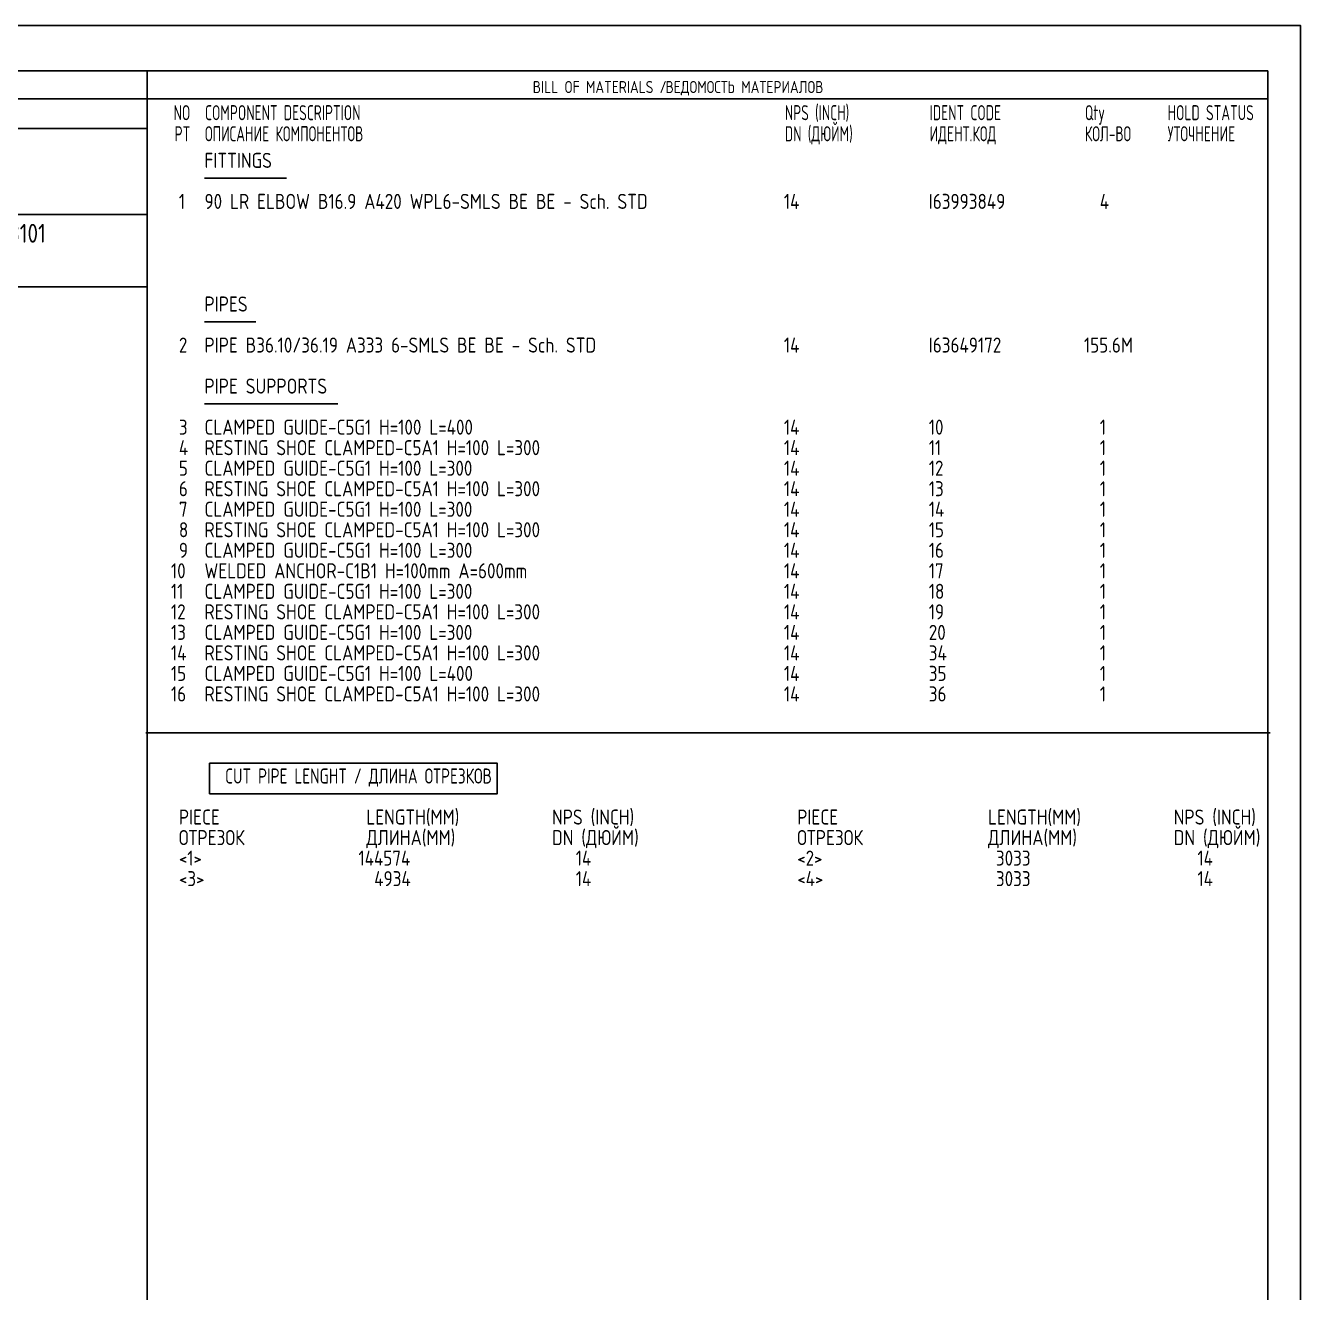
# Model space of a CAD drawing. Extents: x 0 to 594, y 0 to 420.
# Drawn here: x 382.8 to 594, y 210 to 420 of the extents above; entities that cross this region are included whole.
import ezdxf
from ezdxf.enums import TextEntityAlignment as Align

# ---------------------------------------------------------------- set-up
doc = ezdxf.new("R2010")
doc.units = 0
doc.header["$MEASUREMENT"] = 0
doc.linetypes.add('BORDER_2012_SLN$0$8001.Solid', pattern=[0])
for name, color, linetype in [('BORDER_2012_SLN$0$2', 7, 'Continuous'), ('BORDER_2012_SLN$0$GT_1', 7, 'Continuous'), ('GT_1', 7, 'Continuous')]:
    doc.layers.add(name, color=color, linetype=linetype)
for name, color, linetype, lineweight in [('BORDER_2012_SLN$0$BG_Level_1', 7, 'BORDER_2012_SLN$0$8001.Solid', 25), ('BORDER_2012_SLN$0$Level_1', 7, 'BORDER_2012_SLN$0$8001.Solid', 25), ('BORDER_2012_SLN$0$Level_18', 7, 'BORDER_2012_SLN$0$8001.Solid', 25)]:
    doc.layers.add(name, color=color, linetype=linetype, lineweight=lineweight)
doc.styles.add('BORDER_2012_SLN$0$GOST type A', font='GOST type A')
doc.styles.add('BORDER_2012_SLN$0$HTX1', font='')
doc.styles.add('HTX1', font='')
doc.styles.get('BORDER_2012_SLN$0$HTX1').set_extended_font_data('GOST type A')
doc.styles.get('HTX1').set_extended_font_data('GOST type A')

# ---------------------------------------------------------------- blocks, each defined once
blk = doc.blocks.new('BORDER_2012_SLN')
at = {"layer": 'BORDER_2012_SLN$0$2'}
blk.add_line((162.42, 407.85), (588.6, 407.85), dxfattribs=at)
at = {"layer": 'BORDER_2012_SLN$0$Level_1', "color": 7, "lineweight": -3}
for p, q in [((588.6, 412.5), (25.4, 412.5)), ((402.9, 7.5), (402.9, 412.5)), ((588.6, 412.5), (588.6, 7.5)), ((402.75, 402.9), (188.39, 402.9)), ((402.9, 388.7), (162.37, 388.68)), ((402.9, 376.7), (25.4, 376.7))]:
    blk.add_line(p, q, dxfattribs=at)
at = {"layer": 'BORDER_2012_SLN$0$Level_18', "color": 7, "lineweight": -3, "flags": 128}
blk.add_lwpolyline([(0, 0), (0, 420), (594, 420), (594, 0)], close=True, dxfattribs=at)
at = {"layer": 'BORDER_2012_SLN$0$BG_Level_1', "color": 7, "style": 'BORDER_2012_SLN$0$GOST type A'}
for s, p in [('BILL OF MATERIALS / ', (466.8, 408.8)), ('ВЕДОМОСТЬ МАТЕРИАЛОВ', (488.8, 408.8))]:
    blk.add_text(s, height=2, dxfattribs=at).set_placement(p)
at = {"layer": 'BORDER_2012_SLN$0$GT_1', "style": 'BORDER_2012_SLN$0$HTX1', "width": 0.8}
for s, p in [('NO', (410.06, 404.3)), ('PT', (410.06, 400.8))]:
    blk.add_text(s, height=2.5, dxfattribs=at).set_placement(p, align=Align.RIGHT)
for s, p in [('COMPONENT DESCRIPTION', (412.5, 404.3)), ('NPS (INCH)', (508.56, 404.3)), ('IDENT CODE', (532.56, 404.3)), ('Qty', (558.27, 404.3)), ('HOLD STATUS', (571.99, 404.3)), ('DN (ДЮЙМ)', (508.56, 400.8)), ('ОПИСАНИЕ КОМПОНЕНТОВ', (412.5, 400.8)), ('ИДЕНТ.КОД', (532.56, 400.8)), ('КОЛ-ВО', (558.27, 400.8)), ('УТОЧНЕНИЕ', (571.99, 400.8))]:
    blk.add_text(s, height=2.5, dxfattribs=at).set_placement(p)

msp = doc.modelspace()

# ---------------------------------------------------------------- linework, layer by layer
at = {"layer": 'GT_1', "flags": 128}
for points in [[(0, 0), (594, 0), (594, 420), (0, 420), (0, 0)], [(426.014, 394.704), (412.414, 394.704)], [(420.914, 370.895), (412.414, 370.895)], [(434.514, 357.289), (412.414, 357.289)], [(402.7, 302.756), (589, 302.756)], [(413.271, 297.711), (460.914, 297.711), (460.914, 292.663), (413.271, 292.663), (413.271, 297.711)]]:
    msp.add_lwpolyline(points, dxfattribs=at)

# ---------------------------------------------------------------- block references
at = {"linetype": 'Continuous'}
msp.add_blockref('BORDER_2012_SLN', (0, 0), dxfattribs=at)

# ---------------------------------------------------------------- texts
at = {"layer": 'GT_1', "style": 'HTX1'}
for s, height, width, p in [('FITTINGS', 2.5, 1.02, (412.414, 396.395)), ('  1', 2.5, 1.02, (405.557, 389.592)), ('90 LR ELBOW B16.9 A420 WPL6-SMLS BE BE - Sch. STD', 2.5, 1.02, (412.414, 389.592)), ('14', 2.5, 1.02, (508.414, 389.592)), ('I63993849', 2.5, 1.02, (532.414, 389.592)), ('  4', 2.5, 1.02, (558.129, 389.592)), ('SLN-2725-8982-25-F-3101', 3.125, 1.02, (345, 384)), ('PIPES', 2.5, 1.02, (412.414, 372.585)), ('  2', 2.5, 1.02, (405.557, 365.782)), ('PIPE B36.10/36.19 A333 6-SMLS BE BE - Sch. STD', 2.5, 1.02, (412.414, 365.782)), ('14', 2.5, 1.02, (508.414, 365.782)), ('I63649172', 2.5, 1.02, (532.414, 365.782)), ('155.6M', 2.5, 1.02, (558.129, 365.782)), ('PIPE SUPPORTS', 2.5, 1.02, (412.414, 358.98)), ('  3', 2.5, 1.02, (405.557, 352.177)), ('CLAMPED GUIDE-C5G1 H=100 L=400', 2.5, 1.02, (412.414, 352.177)), ('14', 2.5, 1.02, (508.414, 352.177)), ('10', 2.5, 1.02, (532.414, 352.177)), ('  1', 2.5, 1.02, (558.129, 352.177)), ('  4', 2.5, 1.02, (405.557, 348.776)), ('RESTING SHOE CLAMPED-C5A1 H=100 L=300', 2.5, 1.02, (412.414, 348.776)), ('14', 2.5, 1.02, (508.414, 348.776)), ('11', 2.5, 1.02, (532.414, 348.776)), ('  1', 2.5, 1.02, (558.129, 348.776)), ('  5', 2.5, 1.02, (405.557, 345.374)), ('CLAMPED GUIDE-C5G1 H=100 L=300', 2.5, 1.02, (412.414, 345.374)), ('14', 2.5, 1.02, (508.414, 345.374)), ('12', 2.5, 1.02, (532.414, 345.374)), ('  1', 2.5, 1.02, (558.129, 345.374)), ('  6', 2.5, 1.02, (405.557, 341.973)), ('RESTING SHOE CLAMPED-C5A1 H=100 L=300', 2.5, 1.02, (412.414, 341.973)), ('14', 2.5, 1.02, (508.414, 341.973)), ('13', 2.5, 1.02, (532.414, 341.973)), ('  1', 2.5, 1.02, (558.129, 341.973)), ('  7', 2.5, 1.02, (405.557, 338.571)), ('CLAMPED GUIDE-C5G1 H=100 L=300', 2.5, 1.02, (412.414, 338.571)), ('14', 2.5, 1.02, (508.414, 338.571)), ('14', 2.5, 1.02, (532.414, 338.571)), ('  1', 2.5, 1.02, (558.129, 338.571)), ('  8', 2.5, 1.02, (405.557, 335.17)), ('RESTING SHOE CLAMPED-C5A1 H=100 L=300', 2.5, 1.02, (412.414, 335.17)), ('14', 2.5, 1.02, (508.414, 335.17)), ('15', 2.5, 1.02, (532.414, 335.17)), ('  1', 2.5, 1.02, (558.129, 335.17)), ('  9', 2.5, 1.02, (405.557, 331.769)), ('CLAMPED GUIDE-C5G1 H=100 L=300', 2.5, 1.02, (412.414, 331.769)), ('14', 2.5, 1.02, (508.414, 331.769)), ('16', 2.5, 1.02, (532.414, 331.769)), ('  1', 2.5, 1.02, (558.129, 331.769)), (' 10', 2.5, 1.02, (405.557, 328.367)), ('WELDED ANCHOR-C1B1 H=100mm A=600mm', 2.5, 1.02, (412.414, 328.367)), ('14', 2.5, 1.02, (508.414, 328.367)), ('17', 2.5, 1.02, (532.414, 328.367)), ('  1', 2.5, 1.02, (558.129, 328.367)), (' 11', 2.5, 1.02, (405.557, 324.966)), ('CLAMPED GUIDE-C5G1 H=100 L=300', 2.5, 1.02, (412.414, 324.966)), ('14', 2.5, 1.02, (508.414, 324.966)), ('18', 2.5, 1.02, (532.414, 324.966)), ('  1', 2.5, 1.02, (558.129, 324.966)), (' 12', 2.5, 1.02, (405.557, 321.565)), ('RESTING SHOE CLAMPED-C5A1 H=100 L=300', 2.5, 1.02, (412.414, 321.565)), ('14', 2.5, 1.02, (508.414, 321.565)), ('19', 2.5, 1.02, (532.414, 321.565)), ('  1', 2.5, 1.02, (558.129, 321.565)), (' 13', 2.5, 1.02, (405.557, 318.163)), ('CLAMPED GUIDE-C5G1 H=100 L=300', 2.5, 1.02, (412.414, 318.163)), ('14', 2.5, 1.02, (508.414, 318.163)), ('20', 2.5, 1.02, (532.414, 318.163)), ('  1', 2.5, 1.02, (558.129, 318.163)), (' 14', 2.5, 1.02, (405.557, 314.762)), ('RESTING SHOE CLAMPED-C5A1 H=100 L=300', 2.5, 1.02, (412.414, 314.762)), ('14', 2.5, 1.02, (508.414, 314.762)), ('34', 2.5, 1.02, (532.414, 314.762)), ('  1', 2.5, 1.02, (558.129, 314.762)), (' 15', 2.5, 1.02, (405.557, 311.361)), ('CLAMPED GUIDE-C5G1 H=100 L=400', 2.5, 1.02, (412.414, 311.361)), ('14', 2.5, 1.02, (508.414, 311.361)), ('35', 2.5, 1.02, (532.414, 311.361)), ('  1', 2.5, 1.02, (558.129, 311.361)), (' 16', 2.5, 1.02, (405.557, 307.959)), ('RESTING SHOE CLAMPED-C5A1 H=100 L=300', 2.5, 1.02, (412.414, 307.959)), ('14', 2.5, 1.02, (508.414, 307.959)), ('36', 2.5, 1.02, (532.414, 307.959)), ('  1', 2.5, 1.02, (558.129, 307.959)), ('CUT PIPE LENGHT / ДЛИНА ОТРЕЗКОВ', 2.5, 0.9, (415.843, 294.354)), ('  PIECE', 2.5, 1.02, (405.557, 287.551)), ('    LENGTH(MM)', 2.5, 1.02, (434, 287.551)), ('NPS (INCH)', 2.5, 1.02, (470, 287.551)), ('  PIECE', 2.5, 1.02, (508, 287.551)), ('    LENGTH(MM)', 2.5, 1.02, (537, 287.551)), ('NPS (INCH)', 2.5, 1.02, (573, 287.551)), ('DN (ДЮЙМ)', 2.5, 1.02, (470, 284.15)), ('DN (ДЮЙМ)', 2.5, 1.02, (573, 284.15)), ('  ОТРЕЗОК', 2.5, 1.02, (405.557, 284.15)), ('    ДЛИНА(MM)', 2.5, 1.02, (434, 284.15)), ('  ОТРЕЗОК', 2.5, 1.02, (508, 284.15)), ('    ДЛИНА(MM)', 2.5, 1.02, (537, 284.15)), ('  <1>', 2.5, 1.02, (405.557, 280.748)), ('   144574', 2.5, 1.02, (434, 280.748)), ('   14', 2.5, 1.02, (470, 280.748)), ('  <2>', 2.5, 1.02, (508, 280.748)), ('     3033', 2.5, 1.02, (537, 280.748)), ('   14', 2.5, 1.02, (573, 280.748)), ('  <3>', 2.5, 1.02, (405.557, 277.347)), ('     4934', 2.5, 1.02, (434, 277.347)), ('   14', 2.5, 1.02, (470, 277.347)), ('  <4>', 2.5, 1.02, (508, 277.347)), ('     3033', 2.5, 1.02, (537, 277.347)), ('   14', 2.5, 1.02, (573, 277.347))]:
    msp.add_text(s, height=height, dxfattribs=dict(at, width=width)).set_placement(p)

doc.saveas('drawing.dxf')
